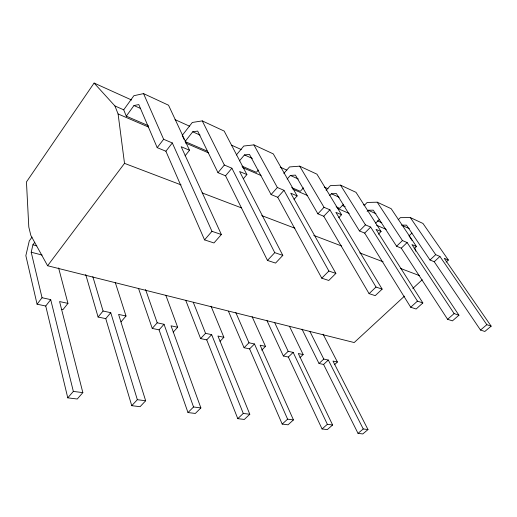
<?xml version="1.0" encoding="UTF-8"?>
<svg xmlns="http://www.w3.org/2000/svg" width="517" height="517" viewBox="0 0 517 517"><rect width="100%" height="100%" fill="white"/><g stroke="black" fill="none" stroke-linecap="round" stroke-linejoin="round"><path stroke-width="0.78" d="M42.039 297.734L50.705 299.621L45.742 306.019L37.075 304.196L42.039 297.734L31.201 252.218L32.926 244.799L34.717 242.331M131.622 100.014L94.1 83.056L26.451 181.939L28.803 227.028L30.839 235.435L47.609 265.744L354.197 342.545L404.481 296.144M32.022 237.122L29.275 240.935L25.85 255.65L37.075 304.196M148.34 125.683L126.277 116.151L123.718 109.817L133.877 95.716L143.545 93.609L168.536 105.216L189.526 150.253L185.092 155.843M126.277 116.151L133.974 105.546L138.802 104.57L157.2 147.649L165.892 151.229L204.551 239.882L213.967 242.958L221.366 234.511L181.176 146.718L189.526 150.253M47.609 265.744L124.513 163.366L118.096 113.966L114.942 105.979L94.1 83.056M157.2 147.649L163.63 139.273L143.545 93.609M165.892 151.229L172.316 142.957L163.63 139.273M243.488 178.572L246.893 174.584L239.61 171.502L282.818 255.392L275.561 263.082L267.476 260.439L225.548 175.799L217.987 172.684L197.688 131.092L192.725 131.803L185.073 141.548L207.058 151.048M58.602 267.948L67.953 303.376L62.971 309.644L61.452 309.321M121.023 321.852L126.012 316.016L118.593 314.401L145.658 400.765L140.068 406.692L131.751 405.677L105.759 318.64L98.094 317.031L103.083 311.021L92.84 276.673M217.987 172.684L224.346 165.026L202.263 120.894L192.311 122.458L182.217 135.415L184.117 139.506M236.321 155.003L243.804 146.02L253.899 144.889L273.293 153.898L297.159 195.904L294.057 199.316M105.759 318.64L110.748 312.688L103.083 311.021M225.548 175.799L231.894 168.225L224.346 165.026M239.41 160.929L244.451 154.926L249.491 154.428L271.089 194.554L277.732 197.287L321.768 278.178L328.786 280.472L335.876 273.409L290.754 193.19L297.159 195.904M258.384 170.022L256.38 172.348L241.943 166.112M67.953 303.376L59.578 301.553L82.849 392.629L77.259 399.008L67.766 397.844L73.349 391.401L50.705 299.621M204.551 239.882L211.97 231.319L172.316 142.957M283.839 173.382L289.526 166.939L299.673 166.157L316.947 174.184L341.569 214.742L338.803 217.618M138.543 288.505L152.237 328.411L157.22 322.808L164.044 324.288L193.539 406.976L200.874 407.926L171.037 325.813L177.654 327.255L173.182 332.166M271.089 194.554L277.351 187.503L253.899 144.889M287.168 179.031L290.354 175.444L295.42 175.114L317.89 213.825L323.771 216.248L369.086 293.643L375.239 295.653L382.141 289.132L335.888 212.338L341.569 214.742M152.237 328.411L159.062 329.852L164.044 324.288M277.732 197.287L283.975 190.314L277.351 187.503M303.473 187.839L300.306 191.322L291.607 187.568M326.104 190.256L330.395 185.642L340.516 185.144L356 192.337L381.087 231.506L378.386 234.188M131.751 405.677L137.341 399.693L145.658 400.765M267.476 260.439L274.753 252.651L282.818 255.392M329.801 195.452L331.365 193.778L336.418 193.578L359.444 230.937L364.685 233.102L410.705 307.24L416.14 309.017L422.848 302.956L376.021 229.354L381.087 231.506M185.797 300.474L200.602 338.583L205.553 333.329L211.666 334.654L243.274 413.419L249.795 414.266L217.941 336.024L223.88 337.317L220.048 341.304M317.89 213.825L324.023 207.304L329.885 209.792L376.014 287.051L382.141 289.132M200.602 338.583L206.729 339.876L211.666 334.654M323.771 216.248L329.885 209.792M343.572 204.234L339.675 208.325L336.128 206.794M364.362 205.32L367.141 202.457L377.197 202.186L391.156 208.674L416.476 246.519L414.162 248.729M367.115 211.375L368.22 210.251L373.242 210.167L396.591 246.234L401.289 248.173L447.586 319.293L452.427 320.87L458.934 315.215L411.933 244.586L416.476 246.519M228.424 311.208L244.076 347.728L248.968 342.777L254.48 343.979L287.607 419.164L293.443 419.92L260.135 345.207L265.499 346.377L261.712 350.132M359.444 230.937L365.441 224.869L370.663 227.086L417.439 301.12L422.848 302.956M244.076 347.728L249.595 348.891L254.48 343.979M364.685 233.102L370.663 227.086M375.704 223.105L379.523 219.266M159.062 329.852L187.981 412.553L193.539 406.976M321.768 278.178L328.877 271.037L335.876 273.409M200.874 407.926L195.323 413.451L187.981 412.553M398.18 219.809L400.358 217.657L410.311 217.573L422.964 223.454L448.362 260.038L446.1 262.119M266.798 320.294L283.361 355.987L288.182 351.314L293.171 352.4L327.371 424.315L332.618 424.993L298.303 353.518L303.162 354.572L299.97 357.622M396.591 246.234L402.446 240.56L407.125 242.551L454.126 313.58L458.934 315.215M409.044 235.862L411.933 233.064M283.361 355.987L288.363 357.04L293.171 352.4M401.289 248.173L407.125 242.551M206.729 339.876L237.781 418.647L243.274 413.419M369.086 293.643L376.014 287.051M249.795 414.266L244.315 419.449L237.781 418.647M302.025 329.187L319.028 363.49L323.778 359.063L328.321 360.052L363.238 428.961L367.988 429.582L332.987 361.066L337.42 362.029L334.473 364.737M429.989 259.993L435.695 254.668L439.922 256.458L486.846 324.695L491.15 326.162L484.836 331.462L480.506 330.046L434.228 261.738L429.989 259.993L406.498 225.141L401.522 225.134M319.028 363.49L323.584 364.446L328.321 360.052M434.228 261.738L439.922 256.458M412.766 288.499L422.227 279.762M249.595 348.891L282.198 424.082L287.607 419.164M410.705 307.24L417.439 301.12M293.443 419.92L288.04 424.8L282.198 424.082M288.363 357.04L322.059 428.961L327.371 424.315M447.586 319.293L454.126 313.58M332.618 424.993L327.319 429.601L322.059 428.961M323.584 364.446L358.029 433.362L363.238 428.961M480.506 330.046L486.846 324.695M367.988 429.582L362.792 433.944L358.029 433.362M73.349 391.401L82.849 392.629M31.201 252.218L42.123 255.055M32.926 244.799L36.817 245.84M211.97 231.319L221.366 234.511M124.513 163.366L181.06 184.886M202.173 192.925L241.381 207.847M261.738 215.595L294.91 228.223M313.761 235.397L341.659 246.014M359.754 252.903L383.129 261.796M400.468 268.401L419.319 275.574M448.362 260.038L444.252 258.3L491.15 326.162M118.096 113.966L148.463 127.04M185.5 142.983L208.467 152.87M242.538 167.54L261.059 175.515M292.913 189.228L307.725 195.6M337.355 208.357L349.208 213.463M376.615 225.263L386.244 229.406M114.942 105.979L123.718 109.817M342.222 205.423L345.169 206.71M377.494 220.856L381.792 222.737M133.974 105.546L140.592 108.499M192.725 131.803L200.04 135.073M244.451 154.926L252.374 158.467M290.354 175.444L298.303 178.998M331.365 193.778L339.139 197.255M368.22 210.251L375.937 213.702M402.226 225.451L409.296 228.611M175.03 119.627L189.745 126.271M231.681 145.219L241.245 149.542M280.24 167.159L286.857 170.151M324.385 187.109L328.062 188.77M363.373 204.726L364.847 205.391M202.263 120.894L224.184 131.079L246.893 174.584M410.311 217.573L435.695 254.668M409.167 236.075L412.172 240.567M377.197 202.186L402.446 240.56M340.516 185.144L365.441 224.869M299.673 166.157L324.023 207.304M283.975 190.314L328.877 271.037M323.093 334.195L337.42 362.029M231.894 168.225L274.753 252.651M309.851 331.365L323.778 359.063M289.449 326.253L303.162 354.572M274.559 322.388L288.182 351.314M252.089 316.624L265.499 346.377M235.797 312.539L248.968 342.777M211.033 306.193L223.88 337.317M193.261 302.264L205.553 333.329M165.828 295.252L177.654 327.255M145.542 289.481L157.22 322.808M414.705 248.121L415.72 251.146M115.259 282.437L126.012 316.016M110.748 312.688L137.341 399.693M85.706 274.488L98.094 317.031M45.742 306.019L67.766 397.844"/></g></svg>
